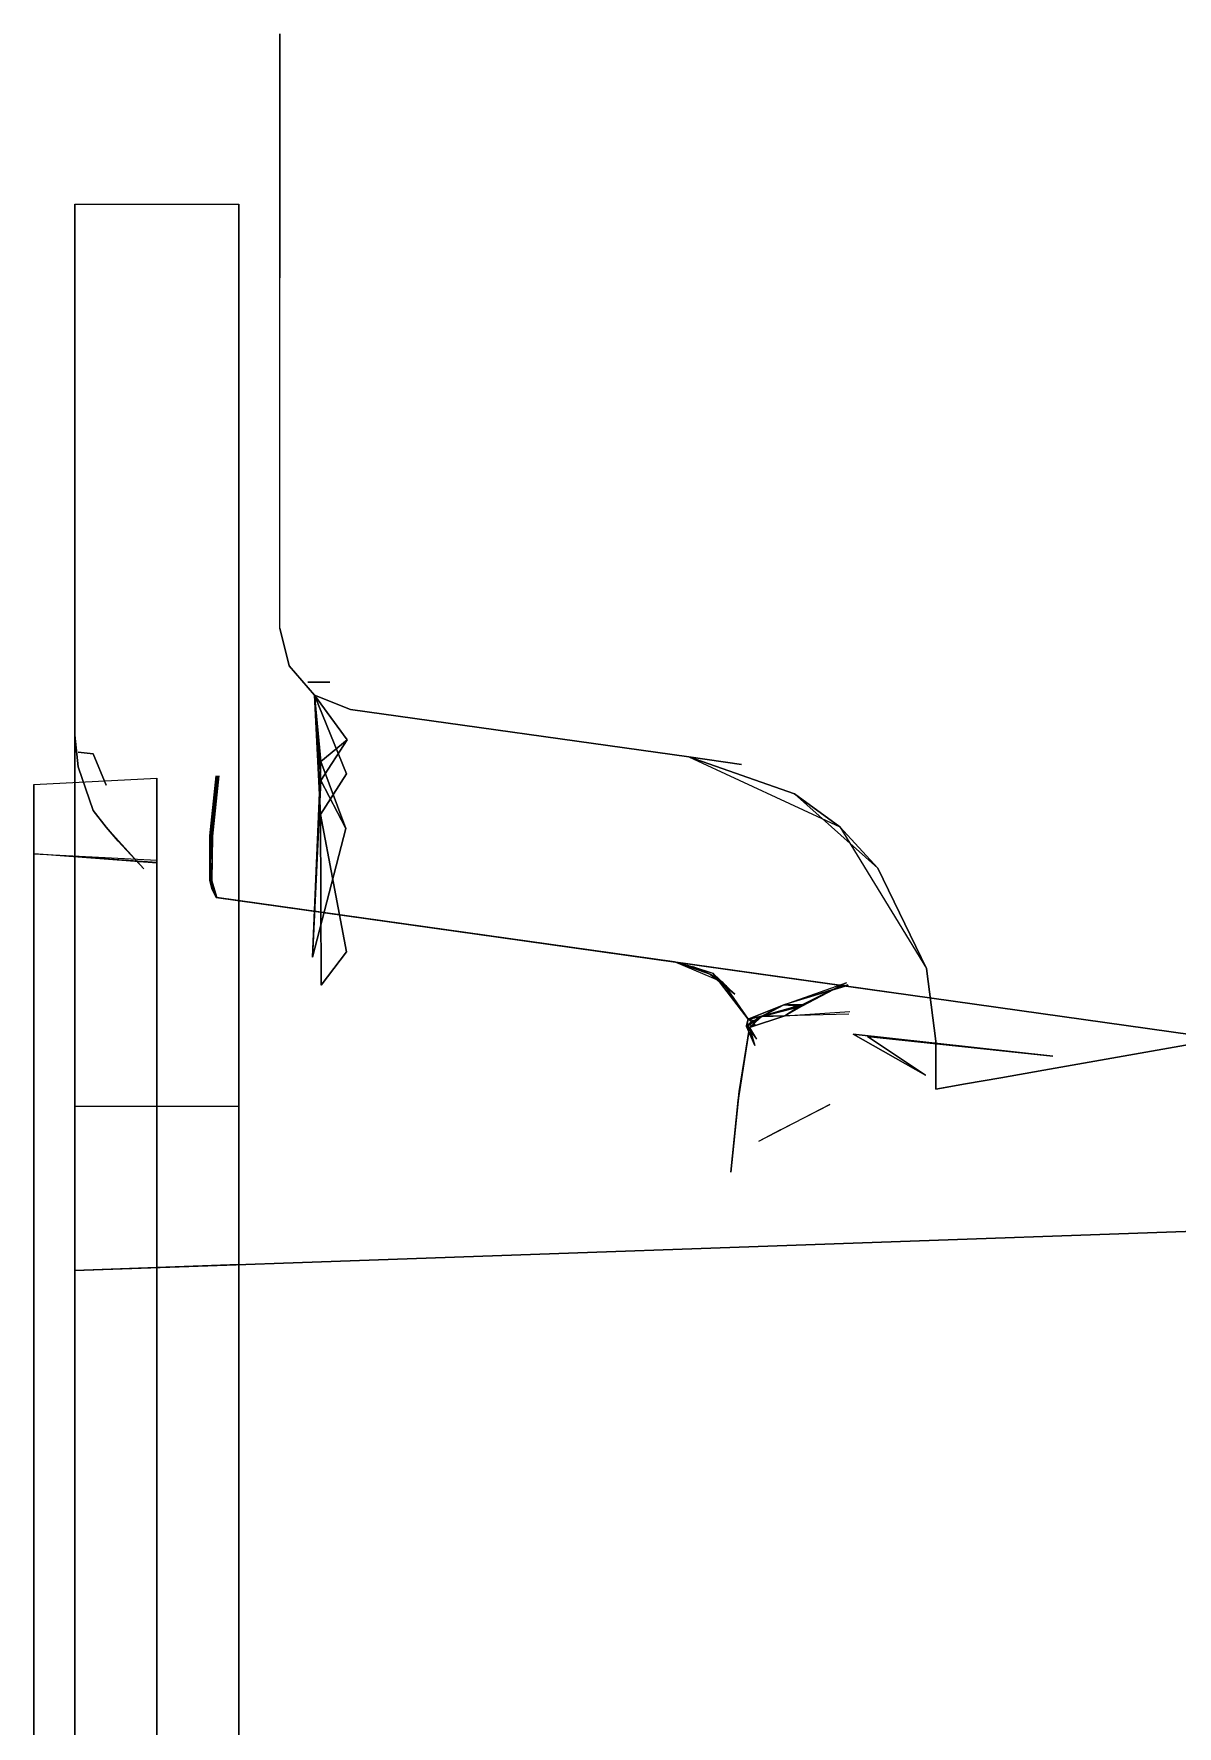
# Model space of a CAD drawing. Header units: millimetres. Extents: x 0 to 1729, y -270 to 583.
# Drawn here: x 1239.84 to 1253.78, y 378.44 to 399.08 of the extents above; entities that cross this region are included whole.
import ezdxf

# ---------------------------------------------------------------- set-up
doc = ezdxf.new("R2010")
doc.units = ezdxf.units.MM
doc.layers.add('OUTLINE', color=7, linetype='Continuous')

msp = doc.modelspace()

# ---------------------------------------------------------------- linework, layer by layer
at = {"layer": 'OUTLINE', "lineweight": 13}
for p, q in [((1242.84, 398.681), (1242.84, 399.078)), ((1242.84, 399.078), (1242.84, 399.078)), ((1242.84, 399.078), (1242.84, 398.681)), ((1242.84, 398.681), (1242.84, 399.078)), ((1242.84, 399.078), (1242.84, 399.078)), ((1242.84, 399.078), (1242.84, 398.681)), ((1242.84, 398.681), (1242.84, 399.078)), ((1242.84, 399.078), (1242.84, 399.078)), ((1242.84, 399.078), (1242.84, 398.681)), ((1242.84, 397.593), (1242.84, 398.681)), ((1242.84, 398.681), (1242.84, 397.593)), ((1242.84, 397.593), (1242.84, 398.681)), ((1242.84, 398.681), (1242.84, 397.593)), ((1242.84, 397.593), (1242.84, 398.681)), ((1242.84, 398.681), (1242.84, 397.593)), ((1242.84, 396.101), (1242.84, 397.593)), ((1242.84, 397.593), (1242.84, 396.101)), ((1242.84, 396.101), (1242.84, 397.593)), ((1242.84, 397.593), (1242.84, 396.101)), ((1242.84, 396.101), (1242.84, 397.593)), ((1242.84, 397.593), (1242.84, 396.101)), ((1240.34, 396.504), (1240.34, 397)), ((1240.34, 396.641), (1240.34, 397)), ((1240.34, 386), (1240.34, 397)), ((1240.34, 397), (1242.34, 397)), ((1240.34, 397), (1240.34, 396.641)), ((1240.34, 397), (1240.34, 396.504)), ((1242.34, 396.504), (1242.34, 397)), ((1242.34, 396.641), (1242.34, 397)), ((1242.34, 386), (1242.34, 397)), ((1242.34, 397), (1242.34, 396.641)), ((1242.34, 397), (1242.34, 396.504)), ((1240.34, 395.569), (1240.34, 396.641)), ((1240.34, 396.641), (1240.34, 395.569)), ((1242.34, 395.569), (1242.34, 396.641)), ((1242.34, 396.641), (1242.34, 395.569)), ((1240.34, 395.022), (1240.34, 396.504)), ((1240.34, 396.504), (1240.34, 395.022)), ((1242.34, 395.022), (1242.34, 396.504)), ((1242.34, 396.504), (1242.34, 395.022)), ((1242.84, 391.829), (1242.84, 396.101)), ((1242.84, 391.829), (1242.84, 396.101)), ((1242.84, 391.829), (1242.84, 396.101)), ((1242.84, 391.829), (1242.84, 396.101)), ((1242.84, 391.829), (1242.84, 396.101)), ((1242.84, 391.829), (1242.84, 396.101)), ((1240.34, 393.794), (1240.34, 395.569)), ((1240.34, 395.569), (1240.34, 393.794)), ((1242.34, 393.794), (1242.34, 395.569)), ((1242.34, 395.569), (1242.34, 393.794)), ((1240.34, 392.571), (1240.34, 395.022)), ((1240.34, 395.022), (1240.34, 392.571)), ((1242.34, 392.571), (1242.34, 395.022)), ((1242.34, 395.022), (1242.34, 392.571)), ((1240.34, 391.337), (1240.34, 393.794)), ((1240.34, 393.794), (1240.34, 391.337)), ((1242.34, 391.337), (1242.34, 393.794)), ((1242.34, 393.794), (1242.34, 391.337)), ((1240.34, 389.176), (1240.34, 392.571)), ((1240.34, 392.571), (1240.34, 389.176)), ((1242.34, 389.176), (1242.34, 392.571)), ((1242.34, 392.571), (1242.34, 389.176)), ((1242.84, 391.829), (1242.952, 391.37)), ((1242.952, 391.37), (1242.84, 391.829)), ((1242.84, 391.829), (1242.952, 391.37)), ((1242.952, 391.37), (1242.84, 391.829)), ((1242.84, 391.829), (1242.952, 391.37)), ((1242.952, 391.37), (1242.84, 391.829)), ((1242.952, 391.37), (1243.262, 391.013)), ((1243.262, 391.013), (1242.952, 391.37)), ((1242.952, 391.37), (1243.262, 391.013)), ((1243.262, 391.013), (1242.952, 391.37)), ((1242.952, 391.37), (1243.262, 391.013)), ((1243.262, 391.013), (1242.952, 391.37)), ((1240.34, 388.225), (1240.34, 391.337)), ((1240.34, 391.337), (1240.34, 388.225)), ((1242.34, 388.225), (1242.34, 391.337)), ((1242.34, 391.337), (1242.34, 388.225)), ((1243.182, 391.173), (1243.448, 391.173)), ((1243.448, 391.173), (1243.182, 391.173)), ((1243.182, 391.173), (1243.448, 391.173)), ((1243.448, 391.173), (1243.182, 391.173)), ((1243.182, 391.173), (1243.448, 391.173)), ((1243.448, 391.173), (1243.182, 391.173)), ((1243.182, 391.173), (1243.448, 391.173)), ((1243.448, 391.173), (1243.182, 391.173)), ((1243.182, 391.173), (1243.448, 391.173)), ((1243.448, 391.173), (1243.182, 391.173)), ((1243.182, 391.173), (1243.448, 391.173)), ((1243.448, 391.173), (1243.182, 391.173)), ((1243.182, 391.173), (1243.448, 391.173)), ((1243.448, 391.173), (1243.182, 391.173)), ((1243.182, 391.173), (1243.448, 391.173)), ((1243.448, 391.173), (1243.182, 391.173)), ((1243.182, 391.173), (1243.448, 391.173)), ((1243.448, 391.173), (1243.182, 391.173)), ((1243.182, 391.173), (1243.448, 391.173)), ((1243.448, 391.173), (1243.182, 391.173)), ((1243.182, 391.173), (1243.448, 391.173)), ((1243.448, 391.173), (1243.182, 391.173)), ((1243.182, 391.173), (1243.448, 391.173)), ((1243.448, 391.173), (1243.182, 391.173)), ((1243.336, 389.557), (1243.262, 391.013)), ((1243.652, 390.053), (1243.262, 391.013)), ((1243.262, 391.013), (1243.701, 390.838)), ((1243.701, 390.838), (1243.262, 391.013)), ((1243.262, 391.013), (1243.662, 390.467)), ((1243.262, 391.013), (1243.338, 389.973)), ((1243.341, 390.205), (1243.262, 391.013)), ((1243.262, 391.013), (1243.662, 390.467)), ((1243.262, 391.013), (1243.338, 389.973)), ((1243.341, 390.205), (1243.262, 391.013)), ((1243.262, 391.013), (1243.701, 390.838)), ((1243.701, 390.838), (1243.262, 391.013)), ((1243.262, 391.013), (1243.662, 390.467)), ((1243.262, 391.013), (1243.338, 389.973)), ((1243.338, 389.973), (1243.262, 391.013)), ((1243.662, 390.467), (1243.262, 391.013)), ((1243.262, 391.013), (1243.341, 390.205)), ((1243.338, 389.973), (1243.262, 391.013)), ((1243.662, 390.467), (1243.262, 391.013)), ((1243.262, 391.013), (1243.341, 390.205)), ((1243.338, 389.973), (1243.262, 391.013)), ((1243.662, 390.467), (1243.262, 391.013)), ((1243.262, 391.013), (1243.701, 390.838)), ((1243.701, 390.838), (1243.262, 391.013)), ((1243.262, 391.013), (1243.652, 390.053)), ((1243.262, 391.013), (1243.336, 389.557)), ((1243.701, 390.838), (1247.827, 390.259)), ((1247.827, 390.259), (1243.701, 390.838)), ((1243.701, 390.838), (1247.827, 390.259)), ((1247.827, 390.259), (1243.701, 390.838)), ((1243.701, 390.838), (1247.827, 390.259)), ((1247.827, 390.259), (1243.701, 390.838)), ((1240.381, 390.139), (1240.34, 390.525)), ((1240.381, 390.139), (1240.34, 390.525)), ((1240.34, 390.525), (1240.381, 390.139)), ((1240.563, 390.295), (1240.381, 390.317)), ((1240.563, 390.295), (1240.381, 390.317)), ((1240.381, 390.317), (1240.563, 390.295)), ((1243.662, 390.467), (1243.338, 389.973)), ((1243.662, 390.467), (1243.338, 389.973)), ((1243.662, 390.467), (1243.338, 389.973)), ((1243.338, 389.973), (1243.662, 390.467)), ((1243.338, 389.973), (1243.662, 390.467)), ((1243.338, 389.973), (1243.662, 390.467)), ((1243.341, 390.205), (1243.662, 390.467)), ((1243.341, 390.205), (1243.662, 390.467)), ((1243.662, 390.467), (1243.341, 390.205)), ((1243.662, 390.467), (1243.341, 390.205)), ((1240.563, 389.607), (1240.381, 390.139)), ((1240.563, 389.607), (1240.381, 390.139)), ((1240.381, 390.139), (1240.563, 389.607)), ((1240.563, 390.295), (1240.723, 389.915)), ((1240.563, 390.295), (1240.723, 389.915)), ((1240.723, 389.915), (1240.563, 390.295)), ((1243.236, 387.819), (1243.341, 390.205)), ((1243.236, 387.819), (1243.341, 390.205)), ((1243.341, 390.205), (1243.236, 387.819)), ((1243.341, 390.205), (1243.236, 387.819)), ((1243.646, 389.387), (1243.341, 390.205)), ((1243.646, 389.387), (1243.341, 390.205)), ((1243.341, 390.205), (1243.646, 389.387)), ((1243.341, 390.205), (1243.646, 389.387)), ((1248.468, 390.168), (1247.827, 390.259)), ((1247.827, 390.259), (1249.667, 389.407)), ((1247.827, 390.259), (1249.114, 389.81)), ((1249.114, 389.81), (1247.827, 390.259)), ((1247.827, 390.259), (1249.667, 389.407)), ((1247.827, 390.259), (1248.468, 390.168)), ((1248.468, 390.168), (1247.827, 390.259)), ((1247.827, 390.259), (1249.667, 389.407)), ((1247.827, 390.259), (1249.114, 389.81)), ((1249.114, 389.81), (1247.827, 390.259)), ((1247.827, 390.259), (1249.667, 389.407)), ((1247.827, 390.259), (1248.468, 390.168)), ((1248.468, 390.168), (1247.827, 390.259)), ((1247.827, 390.259), (1249.667, 389.407)), ((1247.827, 390.259), (1249.114, 389.81)), ((1249.114, 389.81), (1247.827, 390.259)), ((1247.827, 390.259), (1249.667, 389.407)), ((1247.827, 390.259), (1248.468, 390.168)), ((1239.84, 389.921), (1241.34, 390)), ((1239.84, 389.527), (1239.84, 389.921)), ((1239.84, 389.355), (1239.84, 389.921)), ((1239.84, 389.464), (1239.84, 389.921)), ((1239.84, 389.601), (1239.84, 389.921)), ((1239.84, 389.079), (1239.84, 389.921)), ((1239.84, 389.921), (1239.84, 389.601)), ((1239.84, 389.921), (1239.84, 389.464)), ((1239.84, 389.921), (1239.84, 389.355)), ((1239.84, 389.921), (1239.84, 389.527)), ((1241.34, 389.604), (1241.34, 390)), ((1241.34, 389.433), (1241.34, 390)), ((1241.34, 389.543), (1241.34, 390)), ((1241.34, 389.68), (1241.34, 390)), ((1241.34, 390), (1241.34, 389.68)), ((1241.34, 390), (1241.34, 389.543)), ((1241.34, 390), (1241.34, 389.433)), ((1241.34, 390), (1241.34, 389.604)), ((1241.988, 389.295), (1242.062, 390.03)), ((1241.988, 389.295), (1242.062, 390.03)), ((1242.073, 390.029), (1241.988, 389.295)), ((1242.073, 390.029), (1241.988, 389.295)), ((1242.018, 389.488), (1242.062, 390.03)), ((1242.018, 389.488), (1242.062, 390.03)), ((1242.018, 389.293), (1242.085, 390.029)), ((1242.018, 389.488), (1242.085, 390.029)), ((1242.073, 390.029), (1242.018, 389.488)), ((1242.018, 389.293), (1242.085, 390.029)), ((1242.018, 389.488), (1242.085, 390.029)), ((1242.073, 390.029), (1242.018, 389.488)), ((1242.096, 390.028), (1242.018, 389.488)), ((1242.096, 390.028), (1242.018, 389.293)), ((1242.096, 390.028), (1242.018, 389.488)), ((1242.096, 390.028), (1242.018, 389.293)), ((1243.338, 389.973), (1243.236, 387.819)), ((1243.338, 389.973), (1243.236, 387.819)), ((1243.338, 389.973), (1243.236, 387.819)), ((1243.236, 387.819), (1243.338, 389.973)), ((1243.236, 387.819), (1243.338, 389.973)), ((1243.236, 387.819), (1243.338, 389.973)), ((1243.336, 389.557), (1243.652, 390.053)), ((1243.652, 390.053), (1243.336, 389.557)), ((1243.338, 389.973), (1243.646, 389.387)), ((1243.338, 389.973), (1243.646, 389.387)), ((1243.338, 389.973), (1243.646, 389.387)), ((1243.646, 389.387), (1243.338, 389.973)), ((1243.646, 389.387), (1243.338, 389.973)), ((1243.646, 389.387), (1243.338, 389.973)), ((1249.667, 389.407), (1249.114, 389.81)), ((1249.114, 389.81), (1250.131, 388.904)), ((1250.131, 388.904), (1249.114, 389.81)), ((1249.114, 389.81), (1249.667, 389.407)), ((1249.667, 389.407), (1249.114, 389.81)), ((1249.114, 389.81), (1250.131, 388.904)), ((1250.131, 388.904), (1249.114, 389.81)), ((1249.114, 389.81), (1249.667, 389.407)), ((1249.667, 389.407), (1249.114, 389.81)), ((1249.114, 389.81), (1250.131, 388.904)), ((1250.131, 388.904), (1249.114, 389.81)), ((1249.114, 389.81), (1249.667, 389.407)), ((1239.84, 388.645), (1239.84, 389.601)), ((1239.84, 389.601), (1239.84, 388.645)), ((1239.84, 388.346), (1239.84, 389.527)), ((1239.84, 389.527), (1239.84, 388.346)), ((1240.563, 389.607), (1240.723, 389.401)), ((1240.723, 389.401), (1240.563, 389.607)), ((1240.563, 389.607), (1240.723, 389.401)), ((1240.723, 389.401), (1240.563, 389.607)), ((1240.563, 389.607), (1240.723, 389.401)), ((1240.723, 389.401), (1240.563, 389.607)), ((1241.34, 388.722), (1241.34, 389.68)), ((1241.34, 389.68), (1241.34, 388.722)), ((1241.34, 388.417), (1241.34, 389.604)), ((1241.34, 389.604), (1241.34, 388.417)), ((1241.34, 388.175), (1241.34, 389.543)), ((1241.34, 389.543), (1241.34, 388.175)), ((1243.343, 387.475), (1243.336, 389.557)), ((1243.652, 387.883), (1243.336, 389.557)), ((1243.336, 389.557), (1243.652, 387.883)), ((1243.336, 389.557), (1243.343, 387.475)), ((1239.84, 388.098), (1239.84, 389.464)), ((1239.84, 389.464), (1239.84, 388.098)), ((1239.84, 387.661), (1239.84, 389.355)), ((1239.84, 389.355), (1239.84, 387.661)), ((1241.183, 388.893), (1240.723, 389.401)), ((1240.868, 389.233), (1240.723, 389.401)), ((1241.183, 388.893), (1240.723, 389.401)), ((1240.868, 389.233), (1240.723, 389.401)), ((1240.723, 389.401), (1240.869, 389.233)), ((1240.723, 389.401), (1241.183, 388.893)), ((1241.34, 387.738), (1241.34, 389.433)), ((1241.34, 389.433), (1241.34, 387.738)), ((1241.988, 389.295), (1242.018, 389.488)), ((1242.018, 389.488), (1241.988, 389.295)), ((1241.988, 389.295), (1242.018, 389.488)), ((1242.018, 389.488), (1241.988, 389.295)), ((1241.988, 388.753), (1241.988, 389.295)), ((1241.991, 388.988), (1241.988, 389.295)), ((1241.988, 389.295), (1241.991, 388.988)), ((1241.988, 389.295), (1241.988, 388.753)), ((1241.988, 388.753), (1241.988, 389.295)), ((1241.991, 388.988), (1241.988, 389.295)), ((1241.988, 389.295), (1241.991, 388.988)), ((1241.988, 389.295), (1241.988, 388.753)), ((1241.991, 388.988), (1242.018, 389.488)), ((1242.018, 389.488), (1241.991, 388.988)), ((1241.991, 388.988), (1242.018, 389.488)), ((1242.018, 389.488), (1241.991, 388.988)), ((1241.991, 388.988), (1242.018, 389.293)), ((1242.018, 389.293), (1241.991, 388.988)), ((1241.991, 388.988), (1242.018, 389.293)), ((1242.018, 389.293), (1241.991, 388.988)), ((1242.009, 388.75), (1242.018, 389.293)), ((1242.018, 389.293), (1242.009, 388.75)), ((1242.009, 388.75), (1242.018, 389.293)), ((1242.018, 389.293), (1242.009, 388.75)), ((1242.018, 389.293), (1242.018, 389.488)), ((1242.018, 389.488), (1242.018, 389.293)), ((1242.018, 389.293), (1242.018, 389.488)), ((1242.018, 389.488), (1242.018, 389.293)), ((1243.236, 387.819), (1243.646, 389.387)), ((1243.236, 387.819), (1243.646, 389.387)), ((1243.646, 389.387), (1243.236, 387.819)), ((1243.646, 389.387), (1243.236, 387.819)), ((1249.667, 389.407), (1250.726, 387.679)), ((1249.667, 389.407), (1250.131, 388.904)), ((1250.131, 388.904), (1249.667, 389.407)), ((1249.667, 389.407), (1250.726, 387.679)), ((1249.667, 389.407), (1250.726, 387.679)), ((1249.667, 389.407), (1250.131, 388.904)), ((1250.131, 388.904), (1249.667, 389.407)), ((1249.667, 389.407), (1250.726, 387.679)), ((1249.667, 389.407), (1250.726, 387.679)), ((1249.667, 389.407), (1250.131, 388.904)), ((1250.131, 388.904), (1249.667, 389.407)), ((1249.667, 389.407), (1250.726, 387.679)), ((1239.84, 388.681), (1239.84, 389.079)), ((1239.84, 388.498), (1239.84, 389.079)), ((1239.84, 388.611), (1239.84, 389.079)), ((1241.34, 388.964), (1239.84, 389.079)), ((1241.34, 388.971), (1239.84, 389.079)), ((1239.84, 389.079), (1241.34, 389)), ((1239.84, 389.079), (1239.84, 388.611)), ((1239.84, 389.079), (1239.84, 388.498)), ((1239.84, 389.079), (1239.84, 388.681)), ((1240.34, 384.875), (1240.34, 389.176)), ((1240.34, 389.176), (1240.34, 384.875)), ((1240.868, 389.233), (1241.183, 388.893)), ((1240.868, 389.233), (1241.183, 388.893)), ((1241.183, 388.893), (1240.869, 389.233)), ((1242.34, 384.875), (1242.34, 389.176)), ((1242.34, 389.176), (1242.34, 384.875)), ((1239.84, 388.346), (1239.84, 388.997)), ((1239.84, 388.997), (1239.84, 388.997)), ((1239.84, 388.997), (1239.84, 388.346)), ((1241.34, 388.6), (1241.34, 389)), ((1241.34, 389), (1241.34, 388.6)), ((1241.34, 388.491), (1241.34, 388.98)), ((1241.34, 388.98), (1241.34, 388.817)), ((1241.34, 388.27), (1241.34, 388.971)), ((1241.34, 388.971), (1241.34, 388.737)), ((1241.34, 388.093), (1241.34, 388.964)), ((1241.34, 388.964), (1241.34, 388.673)), ((1241.988, 388.753), (1241.991, 388.988)), ((1241.991, 388.988), (1241.988, 388.753)), ((1241.988, 388.753), (1241.991, 388.988)), ((1241.991, 388.988), (1241.988, 388.753)), ((1242.01, 388.656), (1241.991, 388.988)), ((1242.009, 388.75), (1241.991, 388.988)), ((1241.991, 388.988), (1242.009, 388.75)), ((1241.991, 388.988), (1242.01, 388.656)), ((1242.01, 388.656), (1241.991, 388.988)), ((1242.009, 388.75), (1241.991, 388.988)), ((1241.991, 388.988), (1242.009, 388.75)), ((1241.991, 388.988), (1242.01, 388.656)), ((1250.131, 388.904), (1250.726, 387.679)), ((1250.726, 387.679), (1250.131, 388.904)), ((1250.131, 388.904), (1250.726, 387.679)), ((1250.726, 387.679), (1250.131, 388.904)), ((1250.131, 388.904), (1250.726, 387.679)), ((1250.726, 387.679), (1250.131, 388.904)), ((1239.84, 387.49), (1239.84, 388.681)), ((1239.84, 388.681), (1239.84, 387.49)), ((1241.34, 388.817), (1241.34, 388.004)), ((1241.34, 388.737), (1241.34, 387.571)), ((1241.34, 387.137), (1241.34, 388.722)), ((1241.34, 388.722), (1241.34, 387.137)), ((1241.34, 388.673), (1241.34, 387.225)), ((1242.062, 388.544), (1241.988, 388.753)), ((1242.01, 388.656), (1241.988, 388.753)), ((1241.988, 388.753), (1242.01, 388.656)), ((1241.988, 388.753), (1242.062, 388.544)), ((1242.062, 388.544), (1241.988, 388.753)), ((1242.01, 388.656), (1241.988, 388.753)), ((1241.988, 388.753), (1242.01, 388.656)), ((1241.988, 388.753), (1242.062, 388.544)), ((1242.07, 388.543), (1242.009, 388.75)), ((1242.01, 388.656), (1242.009, 388.75)), ((1242.009, 388.75), (1242.01, 388.656)), ((1242.009, 388.75), (1242.07, 388.543)), ((1242.07, 388.543), (1242.009, 388.75)), ((1242.01, 388.656), (1242.009, 388.75)), ((1242.009, 388.75), (1242.01, 388.656)), ((1242.009, 388.75), (1242.07, 388.543)), ((1239.84, 387.062), (1239.84, 388.645)), ((1239.84, 388.645), (1239.84, 387.062)), ((1239.84, 387.213), (1239.84, 388.611)), ((1239.84, 388.611), (1239.84, 387.213)), ((1239.84, 386.761), (1239.84, 388.498)), ((1239.84, 388.498), (1239.84, 386.761)), ((1241.34, 387.402), (1241.34, 388.6)), ((1241.34, 388.6), (1241.34, 387.402)), ((1241.34, 387.357), (1241.34, 388.491)), ((1242.062, 388.544), (1242.01, 388.656)), ((1242.07, 388.543), (1242.01, 388.656)), ((1242.01, 388.656), (1242.07, 388.543)), ((1242.01, 388.656), (1242.062, 388.544)), ((1242.062, 388.544), (1242.01, 388.656)), ((1242.07, 388.543), (1242.01, 388.656)), ((1242.01, 388.656), (1242.07, 388.543)), ((1242.01, 388.656), (1242.062, 388.544)), ((1242.062, 388.544), (1266.97, 385.044)), ((1266.97, 385.044), (1242.062, 388.544)), ((1242.062, 388.544), (1266.97, 385.044)), ((1266.97, 385.044), (1242.062, 388.544)), ((1242.062, 388.544), (1266.97, 385.044)), ((1266.97, 385.044), (1242.062, 388.544)), ((1248.617, 387.623), (1242.07, 388.543)), ((1242.07, 388.543), (1247.653, 387.759)), ((1247.653, 387.759), (1242.07, 388.543)), ((1242.07, 388.543), (1248.617, 387.623)), ((1248.617, 387.623), (1242.07, 388.543)), ((1242.07, 388.543), (1247.653, 387.759)), ((1247.653, 387.759), (1242.07, 388.543)), ((1242.07, 388.543), (1248.617, 387.623)), ((1248.617, 387.623), (1242.07, 388.543)), ((1242.07, 388.543), (1247.653, 387.759)), ((1247.653, 387.759), (1242.07, 388.543)), ((1242.07, 388.543), (1248.617, 387.623)), ((1252.157, 386.44), (1263.84, 388.5)), ((1263.84, 388.5), (1252.157, 386.44)), ((1252.157, 386.44), (1263.84, 388.5)), ((1263.84, 388.5), (1252.157, 386.44)), ((1252.157, 386.44), (1263.84, 388.5)), ((1263.84, 388.5), (1252.157, 386.44)), ((1239.84, 386.384), (1239.84, 388.346)), ((1239.84, 387.05), (1239.84, 388.346)), ((1239.84, 388.346), (1239.84, 387.05)), ((1239.84, 388.346), (1239.84, 386.384)), ((1241.34, 386.447), (1241.34, 388.417)), ((1241.34, 388.417), (1241.34, 386.447)), ((1241.34, 386.643), (1241.34, 388.27)), ((1239.84, 385.838), (1239.84, 388.098)), ((1239.84, 388.098), (1239.84, 385.838)), ((1240.34, 384.491), (1240.34, 388.225)), ((1240.34, 388.225), (1240.34, 384.491)), ((1241.34, 385.913), (1241.34, 388.175)), ((1241.34, 388.175), (1241.34, 385.913)), ((1241.34, 386.072), (1241.34, 388.093)), ((1242.34, 384.491), (1242.34, 388.225)), ((1242.34, 388.225), (1242.34, 384.491)), ((1241.34, 388.004), (1241.34, 386.552)), ((1243.343, 387.475), (1243.652, 387.883)), ((1243.652, 387.883), (1243.343, 387.475)), ((1239.84, 384.86), (1239.84, 387.661)), ((1239.84, 387.661), (1239.84, 384.86)), ((1241.34, 384.934), (1241.34, 387.738)), ((1241.34, 387.738), (1241.34, 384.934)), ((1248.09, 387.605), (1247.653, 387.759)), ((1247.653, 387.759), (1247.883, 387.701)), ((1248.09, 387.605), (1247.653, 387.759)), ((1247.653, 387.759), (1247.883, 387.701)), ((1247.653, 387.759), (1248.119, 387.623)), ((1248.237, 387.514), (1247.653, 387.759)), ((1247.883, 387.701), (1248.09, 387.605)), ((1247.883, 387.701), (1248.09, 387.605)), ((1248.09, 387.605), (1247.883, 387.701)), ((1247.883, 387.701), (1248.119, 387.623)), ((1250.726, 387.679), (1250.84, 386.793)), ((1250.84, 386.793), (1250.726, 387.679)), ((1250.726, 387.679), (1250.84, 386.793)), ((1250.84, 386.793), (1250.726, 387.679)), ((1250.726, 387.679), (1250.84, 386.793)), ((1250.84, 386.793), (1250.726, 387.679)), ((1239.84, 385.513), (1239.84, 387.49)), ((1239.84, 387.49), (1239.84, 385.513)), ((1241.34, 387.571), (1241.34, 385.487)), ((1248.287, 387.464), (1248.09, 387.605)), ((1248.09, 387.605), (1248.39, 387.366)), ((1248.287, 387.464), (1248.09, 387.605)), ((1248.09, 387.605), (1248.39, 387.366)), ((1248.39, 387.366), (1248.09, 387.605)), ((1248.237, 387.514), (1248.09, 387.605)), ((1248.09, 387.605), (1248.287, 387.464)), ((1248.552, 387.062), (1248.119, 387.623)), ((1248.119, 387.623), (1248.39, 387.366)), ((1248.552, 387.062), (1248.119, 387.623)), ((1248.119, 387.623), (1248.39, 387.366)), ((1248.39, 387.366), (1248.119, 387.623)), ((1248.119, 387.623), (1248.552, 387.062)), ((1248.287, 387.464), (1248.237, 387.514)), ((1248.237, 387.514), (1248.552, 387.062)), ((1248.287, 387.464), (1248.237, 387.514)), ((1248.237, 387.514), (1248.552, 387.062)), ((1248.552, 387.062), (1248.237, 387.514)), ((1248.237, 387.514), (1248.287, 387.464)), ((1250.265, 387.391), (1248.617, 387.623)), ((1248.617, 387.623), (1250.265, 387.391)), ((1250.265, 387.391), (1248.617, 387.623)), ((1248.617, 387.623), (1250.265, 387.391)), ((1250.265, 387.391), (1248.617, 387.623)), ((1248.617, 387.623), (1250.265, 387.391)), ((1248.985, 387.237), (1249.755, 387.507)), ((1248.985, 387.237), (1249.755, 387.507)), ((1248.985, 387.237), (1249.755, 387.507)), ((1249.768, 387.48), (1248.985, 387.237)), ((1249.772, 387.47), (1248.985, 387.237)), ((1249.772, 387.47), (1248.985, 387.237)), ((1249.205, 387.236), (1249.755, 387.507)), ((1249.205, 387.236), (1249.755, 387.507)), ((1249.206, 387.221), (1249.755, 387.507)), ((1241.34, 385.413), (1241.34, 387.402)), ((1241.34, 387.402), (1241.34, 385.413)), ((1241.34, 385.59), (1241.34, 387.357)), ((1241.34, 387.225), (1241.34, 384.636)), ((1248.552, 387.062), (1248.985, 387.237)), ((1248.985, 387.237), (1248.552, 387.062)), ((1248.552, 387.062), (1248.985, 387.237)), ((1248.985, 387.237), (1248.552, 387.062)), ((1248.552, 387.062), (1248.985, 387.237)), ((1248.985, 387.237), (1248.552, 387.062)), ((1248.717, 387.098), (1248.985, 387.237)), ((1248.717, 387.098), (1248.985, 387.237)), ((1248.985, 387.237), (1248.717, 387.098)), ((1248.717, 387.098), (1249.205, 387.236)), ((1248.717, 387.098), (1249.205, 387.236)), ((1249.205, 387.236), (1248.717, 387.098)), ((1248.985, 387.237), (1248.718, 387.092)), ((1248.985, 387.237), (1248.718, 387.092)), ((1248.718, 387.092), (1248.985, 387.237)), ((1249.206, 387.221), (1248.718, 387.092)), ((1249.206, 387.221), (1248.718, 387.092)), ((1248.718, 387.092), (1249.206, 387.221)), ((1248.985, 387.237), (1249.205, 387.236)), ((1249.206, 387.221), (1248.985, 387.237)), ((1248.985, 387.237), (1249.205, 387.236)), ((1249.206, 387.221), (1248.985, 387.237)), ((1248.985, 387.237), (1249.206, 387.221)), ((1249.205, 387.236), (1248.985, 387.237)), ((1248.998, 387.102), (1249.205, 387.236)), ((1248.998, 387.102), (1249.205, 387.236)), ((1249.205, 387.236), (1248.998, 387.102)), ((1249.206, 387.221), (1248.998, 387.102)), ((1249.206, 387.221), (1248.998, 387.102)), ((1248.998, 387.102), (1249.206, 387.221)), ((1239.84, 384.9), (1239.84, 387.213)), ((1239.84, 387.213), (1239.84, 384.9)), ((1239.84, 384.871), (1239.84, 387.062)), ((1239.84, 387.062), (1239.84, 384.871)), ((1239.84, 385.125), (1239.84, 387.05)), ((1239.84, 387.05), (1239.84, 385.125)), ((1241.34, 384.942), (1241.34, 387.137)), ((1241.34, 387.137), (1241.34, 384.942)), ((1248.529, 386.982), (1248.717, 387.098)), ((1248.529, 386.982), (1248.717, 387.098)), ((1248.717, 387.098), (1248.529, 386.982)), ((1248.529, 386.982), (1248.552, 387.062)), ((1248.529, 386.982), (1248.552, 387.062)), ((1248.552, 387.062), (1248.529, 386.982)), ((1248.529, 386.982), (1248.612, 387.046)), ((1248.718, 387.092), (1248.531, 386.971)), ((1248.718, 387.092), (1248.531, 386.971)), ((1248.531, 386.971), (1248.718, 387.092)), ((1248.552, 387.062), (1248.531, 386.971)), ((1248.552, 387.062), (1248.531, 386.971)), ((1248.531, 386.971), (1248.552, 387.062)), ((1248.531, 386.971), (1248.612, 387.046)), ((1248.531, 386.971), (1248.612, 387.046)), ((1248.612, 387.046), (1248.531, 386.971)), ((1248.552, 387.062), (1248.717, 387.098)), ((1248.552, 387.062), (1248.717, 387.098)), ((1248.717, 387.098), (1248.552, 387.062)), ((1248.718, 387.092), (1248.552, 387.062)), ((1248.718, 387.092), (1248.552, 387.062)), ((1248.552, 387.062), (1248.718, 387.092)), ((1248.636, 386.987), (1248.552, 387.062)), ((1248.552, 387.062), (1248.612, 387.046)), ((1248.636, 386.987), (1248.552, 387.062)), ((1248.552, 387.062), (1248.612, 387.046)), ((1248.612, 387.046), (1248.552, 387.062)), ((1248.552, 387.062), (1248.612, 387.046)), ((1248.566, 386.959), (1248.998, 387.102)), ((1248.998, 387.102), (1248.566, 386.959)), ((1248.566, 386.959), (1248.998, 387.102)), ((1248.998, 387.102), (1248.566, 386.959)), ((1248.566, 386.959), (1248.998, 387.102)), ((1248.998, 387.102), (1248.566, 386.959)), ((1248.566, 386.959), (1248.717, 387.098)), ((1248.566, 386.959), (1248.717, 387.098)), ((1248.717, 387.098), (1248.566, 386.959)), ((1248.718, 387.092), (1248.566, 386.959)), ((1248.718, 387.092), (1248.566, 386.959)), ((1248.566, 386.959), (1248.718, 387.092)), ((1248.717, 387.098), (1248.998, 387.102)), ((1248.717, 387.098), (1248.998, 387.102)), ((1248.998, 387.102), (1248.717, 387.098)), ((1248.998, 387.102), (1248.718, 387.092)), ((1248.998, 387.102), (1248.718, 387.092)), ((1248.718, 387.092), (1248.998, 387.102)), ((1248.998, 387.102), (1249.79, 387.154)), ((1249.78, 387.121), (1248.998, 387.102)), ((1249.78, 387.121), (1248.998, 387.102)), ((1249.78, 387.121), (1248.998, 387.102)), ((1248.428, 386.071), (1248.566, 386.959)), ((1248.428, 386.071), (1248.566, 386.959)), ((1248.566, 386.959), (1248.428, 386.071)), ((1248.566, 386.959), (1248.44, 386.18)), ((1248.566, 386.959), (1248.44, 386.18)), ((1248.44, 386.18), (1248.566, 386.959)), ((1248.636, 386.987), (1248.529, 386.982)), ((1248.636, 386.987), (1248.529, 386.982)), ((1248.633, 386.741), (1248.529, 386.982)), ((1248.529, 386.982), (1248.566, 386.959)), ((1248.633, 386.741), (1248.529, 386.982)), ((1248.529, 386.982), (1248.566, 386.959)), ((1248.566, 386.959), (1248.529, 386.982)), ((1248.529, 386.982), (1248.652, 386.816)), ((1248.566, 386.959), (1248.531, 386.971)), ((1248.531, 386.971), (1248.633, 386.741)), ((1248.566, 386.959), (1248.531, 386.971)), ((1248.531, 386.971), (1248.633, 386.741)), ((1248.633, 386.741), (1248.531, 386.971)), ((1248.531, 386.971), (1248.566, 386.959)), ((1248.633, 386.741), (1248.566, 386.959)), ((1248.566, 386.959), (1248.633, 386.741)), ((1248.633, 386.741), (1248.566, 386.959)), ((1248.566, 386.959), (1248.633, 386.741)), ((1248.633, 386.741), (1248.566, 386.959)), ((1248.566, 386.959), (1248.652, 386.816)), ((1249.832, 386.877), (1250.714, 386.376)), ((1249.832, 386.877), (1252.265, 386.608)), ((1249.832, 386.877), (1250.714, 386.376)), ((1249.832, 386.877), (1252.265, 386.608)), ((1252.265, 386.608), (1249.832, 386.877)), ((1250.714, 386.376), (1249.832, 386.877)), ((1252.265, 386.608), (1250.004, 386.849)), ((1250.714, 386.376), (1250.004, 386.849)), ((1252.265, 386.608), (1250.004, 386.849)), ((1250.714, 386.376), (1250.004, 386.849)), ((1250.005, 386.849), (1250.714, 386.376)), ((1250.005, 386.849), (1252.265, 386.608)), ((1239.84, 383.888), (1239.84, 386.761)), ((1239.84, 386.761), (1239.84, 383.888)), ((1241.34, 384.108), (1241.34, 386.643)), ((1250.84, 386.793), (1250.84, 386.478)), ((1250.84, 386.478), (1250.84, 386.793)), ((1250.84, 386.793), (1250.84, 386.478)), ((1250.84, 386.478), (1250.84, 386.793)), ((1250.84, 386.793), (1250.84, 386.478)), ((1250.84, 386.478), (1250.84, 386.793)), ((1241.34, 386.552), (1241.34, 384.475)), ((1241.34, 383.703), (1241.34, 386.447)), ((1241.34, 386.447), (1241.34, 383.703)), ((1250.84, 386.478), (1250.84, 386.277)), ((1250.84, 386.277), (1250.84, 386.478)), ((1250.84, 386.478), (1250.84, 386.277)), ((1250.84, 386.277), (1250.84, 386.478)), ((1250.84, 386.478), (1250.84, 386.277)), ((1250.84, 386.277), (1250.84, 386.478)), ((1251.631, 386.347), (1252.157, 386.44)), ((1252.157, 386.44), (1251.631, 386.347)), ((1251.631, 386.347), (1252.157, 386.44)), ((1252.157, 386.44), (1251.631, 386.347)), ((1251.631, 386.347), (1252.157, 386.44)), ((1252.157, 386.44), (1251.631, 386.347)), ((1239.84, 383.652), (1239.84, 386.384)), ((1239.84, 386.384), (1239.84, 383.652)), ((1250.84, 386.277), (1250.84, 386.208)), ((1250.84, 386.208), (1250.84, 386.277)), ((1250.84, 386.277), (1250.84, 386.208)), ((1250.84, 386.208), (1250.84, 386.277)), ((1250.84, 386.277), (1250.84, 386.208)), ((1250.84, 386.208), (1250.84, 386.277)), ((1251.201, 386.271), (1250.84, 386.208)), ((1250.84, 386.208), (1251.201, 386.271)), ((1251.201, 386.271), (1250.84, 386.208)), ((1250.84, 386.208), (1251.201, 386.271)), ((1251.201, 386.271), (1250.84, 386.208)), ((1250.84, 386.208), (1251.201, 386.271)), ((1250.84, 386.208), (1250.933, 386.224)), ((1250.933, 386.224), (1250.84, 386.208)), ((1250.84, 386.208), (1250.933, 386.224)), ((1250.933, 386.224), (1250.84, 386.208)), ((1250.84, 386.208), (1250.933, 386.224)), ((1250.933, 386.224), (1250.84, 386.208)), ((1250.84, 386.208), (1250.84, 386.208)), ((1250.84, 386.208), (1250.84, 386.208)), ((1250.84, 386.208), (1250.84, 386.208)), ((1250.84, 386.208), (1250.84, 386.208)), ((1250.84, 386.208), (1250.84, 386.208)), ((1250.84, 386.208), (1250.84, 386.208)), ((1250.933, 386.224), (1251.201, 386.271)), ((1251.201, 386.271), (1250.933, 386.224)), ((1250.933, 386.224), (1251.201, 386.271)), ((1251.201, 386.271), (1250.933, 386.224)), ((1250.933, 386.224), (1251.201, 386.271)), ((1251.201, 386.271), (1250.933, 386.224)), ((1251.201, 386.271), (1251.631, 386.347)), ((1251.631, 386.347), (1251.201, 386.271)), ((1251.201, 386.271), (1251.631, 386.347)), ((1251.631, 386.347), (1251.201, 386.271)), ((1251.201, 386.271), (1251.631, 386.347)), ((1251.631, 386.347), (1251.201, 386.271)), ((1240.34, 385.5), (1240.34, 386)), ((1240.34, 385.632), (1240.34, 386)), ((1240.34, 386), (1242.34, 386)), ((1240.34, 386), (1240.34, 385.632)), ((1240.34, 386), (1240.34, 385.5)), ((1241.34, 382.922), (1241.34, 386.072)), ((1242.34, 385.5), (1242.34, 386)), ((1242.34, 385.632), (1242.34, 386)), ((1242.34, 386), (1242.34, 385.632)), ((1242.34, 386), (1242.34, 385.5)), ((1248.44, 386.18), (1248.34, 385.194)), ((1248.44, 386.18), (1248.34, 385.194)), ((1248.34, 385.194), (1248.44, 386.18)), ((1248.34, 385.194), (1248.428, 386.071)), ((1248.34, 385.194), (1248.428, 386.071)), ((1248.428, 386.071), (1248.34, 385.194)), ((1249.546, 386.019), (1248.677, 385.57)), ((1248.944, 385.711), (1249.546, 386.019)), ((1239.84, 382.709), (1239.84, 385.838)), ((1239.84, 385.838), (1239.84, 382.709)), ((1241.34, 382.781), (1241.34, 385.913)), ((1241.34, 385.913), (1241.34, 382.781)), ((1240.34, 384.531), (1240.34, 385.632)), ((1240.34, 385.632), (1240.34, 384.531)), ((1241.34, 383.21), (1241.34, 385.59)), ((1242.34, 384.531), (1242.34, 385.632)), ((1242.34, 385.632), (1242.34, 384.531)), ((1248.944, 385.711), (1248.677, 385.57)), ((1239.84, 382.759), (1239.84, 385.513)), ((1239.84, 385.513), (1239.84, 382.759)), ((1240.34, 384.007), (1240.34, 385.5)), ((1240.34, 385.5), (1240.34, 384.007)), ((1241.34, 385.487), (1241.34, 382.508)), ((1241.34, 382.643), (1241.34, 385.413)), ((1241.34, 385.413), (1241.34, 382.643)), ((1242.34, 384.007), (1242.34, 385.5)), ((1242.34, 385.5), (1242.34, 384.007)), ((1239.84, 382.593), (1239.84, 385.125)), ((1239.84, 385.125), (1239.84, 382.593)), ((1239.84, 381.699), (1239.84, 384.9)), ((1239.84, 384.9), (1239.84, 381.699)), ((1239.84, 382.094), (1239.84, 384.871)), ((1239.84, 384.871), (1239.84, 382.094)), ((1239.84, 380.98), (1239.84, 384.86)), ((1239.84, 384.86), (1239.84, 380.98)), ((1240.34, 379.716), (1240.34, 384.875)), ((1240.34, 384.875), (1240.34, 379.716)), ((1241.34, 382.162), (1241.34, 384.942)), ((1241.34, 384.942), (1241.34, 382.162)), ((1241.34, 381.052), (1241.34, 384.934)), ((1241.34, 384.934), (1241.34, 381.052)), ((1242.34, 379.716), (1242.34, 384.875)), ((1242.34, 384.875), (1242.34, 379.716)), ((1240.34, 383.997), (1259.375, 384.662)), ((1259.375, 384.662), (1240.34, 383.997)), ((1240.34, 383.997), (1259.375, 384.662)), ((1259.375, 384.662), (1240.34, 383.997)), ((1240.34, 383.997), (1259.375, 384.662)), ((1259.375, 384.662), (1240.34, 383.997)), ((1240.34, 383.997), (1259.375, 384.662)), ((1259.375, 384.662), (1240.34, 383.997)), ((1240.34, 383.997), (1259.375, 384.662)), ((1259.375, 384.662), (1240.34, 383.997)), ((1241.34, 384.636), (1241.34, 380.934)), ((1240.34, 382.713), (1240.34, 384.531)), ((1240.34, 384.531), (1240.34, 382.713)), ((1240.34, 380.176), (1240.34, 384.491)), ((1240.34, 384.491), (1240.34, 380.176)), ((1241.34, 384.475), (1241.34, 381.799)), ((1242.34, 382.713), (1242.34, 384.531)), ((1242.34, 384.531), (1242.34, 382.713)), ((1242.34, 380.176), (1242.34, 384.491)), ((1242.34, 384.491), (1242.34, 380.176)), ((1240.34, 383.997), (1242.34, 384.067)), ((1240.34, 383.997), (1242.34, 384.067)), ((1242.34, 384.067), (1240.34, 383.997)), ((1242.34, 384.067), (1240.34, 383.997)), ((1240.34, 381.539), (1240.34, 384.007)), ((1240.34, 384.007), (1240.34, 381.539)), ((1240.34, 383.864), (1240.34, 383.997)), ((1240.34, 383.997), (1240.34, 383.997)), ((1240.34, 383.997), (1240.34, 383.863)), ((1240.34, 383.863), (1240.34, 383.997)), ((1240.34, 383.997), (1240.34, 383.997)), ((1240.34, 383.997), (1240.34, 383.864)), ((1240.34, 383.864), (1240.34, 383.997)), ((1240.34, 383.997), (1240.34, 383.997)), ((1240.34, 380.954), (1240.34, 383.997)), ((1240.34, 383.997), (1240.34, 383.997)), ((1240.34, 378.841), (1240.34, 383.997)), ((1240.34, 383.997), (1240.34, 383.863)), ((1240.34, 383.997), (1240.34, 383.997)), ((1240.34, 383.863), (1240.34, 383.997)), ((1240.34, 383.997), (1240.34, 383.997)), ((1240.34, 382.769), (1240.34, 383.997)), ((1240.34, 381.32), (1240.34, 383.997)), ((1240.34, 383.997), (1240.34, 383.863)), ((1240.34, 383.863), (1240.34, 383.997)), ((1240.34, 383.997), (1240.34, 383.997)), ((1240.34, 383.997), (1240.34, 381.32)), ((1240.34, 383.997), (1240.34, 383.997)), ((1240.34, 383.997), (1240.34, 382.769)), ((1240.34, 383.997), (1240.34, 383.997)), ((1240.34, 383.997), (1240.34, 383.863)), ((1240.34, 383.997), (1240.34, 378.841)), ((1240.34, 383.863), (1240.34, 383.997)), ((1240.34, 383.997), (1240.34, 383.997)), ((1240.34, 383.997), (1240.34, 380.954)), ((1240.34, 383.997), (1240.34, 383.864)), ((1240.34, 383.864), (1240.34, 383.997)), ((1240.34, 383.997), (1240.34, 383.997)), ((1240.34, 383.997), (1240.34, 383.863)), ((1240.34, 383.863), (1240.34, 383.997)), ((1240.34, 383.997), (1240.34, 383.997)), ((1240.34, 383.997), (1240.34, 383.864)), ((1240.34, 383.864), (1240.34, 383.997)), ((1240.34, 383.997), (1240.34, 383.997)), ((1240.34, 383.997), (1240.34, 383.863)), ((1240.34, 383.863), (1240.34, 383.997)), ((1240.34, 383.997), (1240.34, 383.997)), ((1240.34, 383.997), (1240.34, 383.863)), ((1240.34, 383.863), (1240.34, 383.997)), ((1240.34, 383.997), (1240.34, 383.997)), ((1240.34, 383.997), (1240.34, 383.863)), ((1240.34, 383.863), (1240.34, 383.997)), ((1240.34, 383.997), (1240.34, 383.997)), ((1240.34, 383.997), (1240.34, 383.864)), ((1240.34, 383.864), (1240.34, 383.997)), ((1240.34, 383.997), (1240.34, 383.997)), ((1240.34, 383.997), (1240.34, 383.863)), ((1240.34, 383.863), (1240.34, 383.997)), ((1240.34, 383.997), (1240.34, 383.997)), ((1240.34, 383.997), (1240.34, 383.864)), ((1241.34, 380.693), (1241.34, 384.108)), ((1242.34, 381.45), (1242.34, 384.067)), ((1242.34, 384.067), (1242.34, 384.067)), ((1242.34, 378.859), (1242.34, 384.067)), ((1242.34, 384.067), (1242.34, 384.067)), ((1242.34, 382.844), (1242.34, 384.067)), ((1242.34, 381.423), (1242.34, 384.067)), ((1242.34, 384.067), (1242.34, 381.423)), ((1242.34, 384.067), (1242.34, 384.067)), ((1242.34, 384.067), (1242.34, 382.844)), ((1242.34, 384.067), (1242.34, 384.067)), ((1242.34, 384.067), (1242.34, 378.859)), ((1242.34, 384.067), (1242.34, 381.45)), ((1242.34, 381.539), (1242.34, 384.007)), ((1242.34, 384.007), (1242.34, 381.539)), ((1239.84, 379.912), (1239.84, 383.888)), ((1239.84, 383.888), (1239.84, 379.912)), ((1240.34, 383.499), (1240.34, 383.864)), ((1240.34, 383.864), (1240.34, 383.499)), ((1240.34, 383.499), (1240.34, 383.864)), ((1240.34, 383.864), (1240.34, 383.499)), ((1240.34, 383.499), (1240.34, 383.864)), ((1240.34, 383.864), (1240.34, 383.499)), ((1240.34, 383.499), (1240.34, 383.864)), ((1240.34, 383.864), (1240.34, 383.499)), ((1240.34, 383.499), (1240.34, 383.864)), ((1240.34, 383.864), (1240.34, 383.499)), ((1240.34, 383.863), (1240.34, 383.497)), ((1240.34, 383.497), (1240.34, 383.863)), ((1240.34, 383.863), (1240.34, 383.497)), ((1240.34, 383.497), (1240.34, 383.863)), ((1240.34, 383.863), (1240.34, 383.497)), ((1240.34, 383.497), (1240.34, 383.863)), ((1240.34, 383.863), (1240.34, 383.497)), ((1240.34, 383.497), (1240.34, 383.863)), ((1240.34, 383.863), (1240.34, 383.497)), ((1240.34, 383.497), (1240.34, 383.863)), ((1240.34, 383.863), (1240.34, 383.497)), ((1240.34, 383.497), (1240.34, 383.863)), ((1240.34, 383.863), (1240.34, 383.497)), ((1240.34, 383.497), (1240.34, 383.863)), ((1240.34, 383.863), (1240.34, 383.497)), ((1240.34, 383.497), (1240.34, 383.863)), ((1240.34, 383.863), (1240.34, 383.497)), ((1240.34, 383.497), (1240.34, 383.863)), ((1239.84, 380.164), (1239.84, 383.652)), ((1239.84, 383.652), (1239.84, 380.164)), ((1241.34, 380.2), (1241.34, 383.703)), ((1241.34, 383.703), (1241.34, 380.2)), ((1240.34, 383.001), (1240.34, 383.499)), ((1240.34, 383.499), (1240.34, 383.001)), ((1240.34, 383.001), (1240.34, 383.499)), ((1240.34, 383.499), (1240.34, 383.001)), ((1240.34, 383.001), (1240.34, 383.499)), ((1240.34, 383.499), (1240.34, 383.001)), ((1240.34, 383.001), (1240.34, 383.499)), ((1240.34, 383.499), (1240.34, 383.001)), ((1240.34, 383.001), (1240.34, 383.499)), ((1240.34, 383.499), (1240.34, 383.001)), ((1240.34, 383.497), (1240.34, 382.998)), ((1240.34, 382.998), (1240.34, 383.497)), ((1240.34, 383.497), (1240.34, 382.998)), ((1240.34, 382.998), (1240.34, 383.497)), ((1240.34, 383.497), (1240.34, 382.998)), ((1240.34, 382.998), (1240.34, 383.497)), ((1240.34, 383.497), (1240.34, 382.998)), ((1240.34, 382.998), (1240.34, 383.497)), ((1240.34, 383.497), (1240.34, 382.998)), ((1240.34, 382.998), (1240.34, 383.497)), ((1240.34, 383.497), (1240.34, 382.998)), ((1240.34, 382.998), (1240.34, 383.497)), ((1240.34, 383.497), (1240.34, 382.998)), ((1240.34, 382.998), (1240.34, 383.497)), ((1240.34, 383.497), (1240.34, 382.998)), ((1240.34, 382.998), (1240.34, 383.497)), ((1240.34, 383.497), (1240.34, 382.998)), ((1240.34, 382.998), (1240.34, 383.497)), ((1241.34, 380.245), (1241.34, 383.21)), ((1240.34, 372.194), (1240.34, 383.001)), ((1240.34, 372.194), (1240.34, 383.001)), ((1240.34, 372.194), (1240.34, 383.001)), ((1240.34, 372.194), (1240.34, 383.001)), ((1240.34, 372.194), (1240.34, 383.001)), ((1240.34, 372.194), (1240.34, 383.001)), ((1240.34, 372.194), (1240.34, 383.001)), ((1240.34, 372.194), (1240.34, 383.001)), ((1240.34, 372.194), (1240.34, 383.001)), ((1240.34, 372.194), (1240.34, 383.001)), ((1240.34, 371.788), (1240.34, 382.998)), ((1240.34, 371.788), (1240.34, 382.998)), ((1240.34, 371.788), (1240.34, 382.998)), ((1240.34, 371.788), (1240.34, 382.998)), ((1240.34, 371.788), (1240.34, 382.998)), ((1240.34, 371.788), (1240.34, 382.998)), ((1240.34, 371.788), (1240.34, 382.998)), ((1240.34, 371.788), (1240.34, 382.998)), ((1240.34, 371.788), (1240.34, 382.998)), ((1240.34, 371.788), (1240.34, 382.998)), ((1240.34, 371.788), (1240.34, 382.998)), ((1240.34, 371.788), (1240.34, 382.998)), ((1240.34, 371.788), (1240.34, 382.998)), ((1240.34, 371.788), (1240.34, 382.998)), ((1240.34, 371.788), (1240.34, 382.998)), ((1240.34, 371.788), (1240.34, 382.998)), ((1240.34, 371.788), (1240.34, 382.998)), ((1240.34, 371.788), (1240.34, 382.998)), ((1241.34, 378.68), (1241.34, 382.922)), ((1239.84, 379.243), (1239.84, 382.759)), ((1239.84, 382.759), (1239.84, 379.243)), ((1239.84, 378.745), (1239.84, 382.709)), ((1239.84, 382.709), (1239.84, 378.745)), ((1240.34, 381.252), (1240.34, 382.769)), ((1240.34, 382.769), (1240.34, 381.252)), ((1240.34, 380.203), (1240.34, 382.713)), ((1240.34, 382.713), (1240.34, 380.203)), ((1241.34, 378.813), (1241.34, 382.781)), ((1241.34, 382.781), (1241.34, 378.813)), ((1242.34, 381.328), (1242.34, 382.844)), ((1242.34, 382.844), (1242.34, 381.328)), ((1242.34, 380.203), (1242.34, 382.713)), ((1242.34, 382.713), (1242.34, 380.203)), ((1239.84, 379.481), (1239.84, 382.593)), ((1239.84, 382.593), (1239.84, 379.481)), ((1241.34, 379.107), (1241.34, 382.643)), ((1241.34, 382.643), (1241.34, 379.107)), ((1241.34, 382.508), (1241.34, 378.668)), ((1239.84, 378.764), (1239.84, 382.094)), ((1239.84, 382.094), (1239.84, 378.764)), ((1241.34, 378.828), (1241.34, 382.162)), ((1241.34, 382.162), (1241.34, 378.828)), ((1239.84, 377.646), (1239.84, 381.699)), ((1239.84, 381.699), (1239.84, 377.646)), ((1241.34, 381.799), (1241.34, 378.552)), ((1240.34, 378.127), (1240.34, 381.539)), ((1240.34, 381.539), (1240.34, 378.127)), ((1242.34, 378.127), (1242.34, 381.539)), ((1242.34, 381.539), (1242.34, 378.127)), ((1242.34, 378.606), (1242.34, 381.45)), ((1242.34, 381.45), (1242.34, 378.606)), ((1240.34, 377.56), (1240.34, 381.32)), ((1240.34, 381.32), (1240.34, 377.56)), ((1240.34, 379.45), (1240.34, 381.252)), ((1240.34, 381.252), (1240.34, 379.45)), ((1242.34, 377.691), (1242.34, 381.423)), ((1242.34, 381.423), (1242.34, 377.691)), ((1242.34, 379.521), (1242.34, 381.328)), ((1242.34, 381.328), (1242.34, 379.521)), ((1241.34, 376.134), (1241.34, 381.052)), ((1241.34, 381.052), (1241.34, 376.134)), ((1239.84, 376.066), (1239.84, 380.98)), ((1239.84, 380.98), (1239.84, 376.066)), ((1240.34, 377.61), (1240.34, 380.954)), ((1240.34, 380.954), (1240.34, 377.61)), ((1241.34, 380.934), (1241.34, 376.163)), ((1241.34, 376.438), (1241.34, 380.693)), ((1240.34, 377.034), (1240.34, 380.203)), ((1240.34, 380.203), (1240.34, 377.034)), ((1241.34, 376.727), (1241.34, 380.245)), ((1242.34, 377.034), (1242.34, 380.203)), ((1242.34, 380.203), (1242.34, 377.034)), ((1239.84, 375.938), (1239.84, 380.164)), ((1239.84, 380.164), (1239.84, 375.938)), ((1240.34, 375.328), (1240.34, 380.176)), ((1240.34, 380.176), (1240.34, 375.328)), ((1241.34, 375.956), (1241.34, 380.2)), ((1241.34, 380.2), (1241.34, 375.956)), ((1242.34, 375.328), (1242.34, 380.176)), ((1242.34, 380.176), (1242.34, 375.328)), ((1239.84, 374.877), (1239.84, 379.912)), ((1239.84, 379.912), (1239.84, 374.877)), ((1240.34, 373.755), (1240.34, 379.716)), ((1240.34, 379.716), (1240.34, 373.755)), ((1242.34, 373.755), (1242.34, 379.716)), ((1242.34, 379.716), (1242.34, 373.755)), ((1239.84, 375.826), (1239.84, 379.481)), ((1239.84, 379.481), (1239.84, 375.826)), ((1240.34, 377.366), (1240.34, 379.45)), ((1240.34, 379.45), (1240.34, 377.366)), ((1242.34, 377.426), (1242.34, 379.521)), ((1242.34, 379.521), (1242.34, 377.426)), ((1239.84, 374.984), (1239.84, 379.243)), ((1239.84, 379.243), (1239.84, 374.984)), ((1241.34, 374.823), (1241.34, 379.107)), ((1241.34, 379.107), (1241.34, 374.823)), ((1239.84, 374.916), (1239.84, 378.764)), ((1239.84, 378.764), (1239.84, 374.916)), ((1240.34, 372.914), (1240.34, 378.841)), ((1240.34, 378.841), (1240.34, 372.914)), ((1241.34, 374.974), (1241.34, 378.828)), ((1241.34, 378.828), (1241.34, 374.974)), ((1241.34, 374.053), (1241.34, 378.813)), ((1241.34, 378.813), (1241.34, 374.053)), ((1242.34, 372.862), (1242.34, 378.859)), ((1242.34, 378.859), (1242.34, 372.862)), ((1239.84, 373.989), (1239.84, 378.745)), ((1239.84, 378.745), (1239.84, 373.989)), ((1241.34, 373.393), (1241.34, 378.68)), ((1241.34, 378.668), (1241.34, 374.01)), ((1241.34, 378.552), (1241.34, 374.773)), ((1242.34, 375.54), (1242.34, 378.606)), ((1242.34, 378.606), (1242.34, 375.54))]:
    msp.add_line(p, q, dxfattribs=at)

doc.saveas('drawing.dxf')
